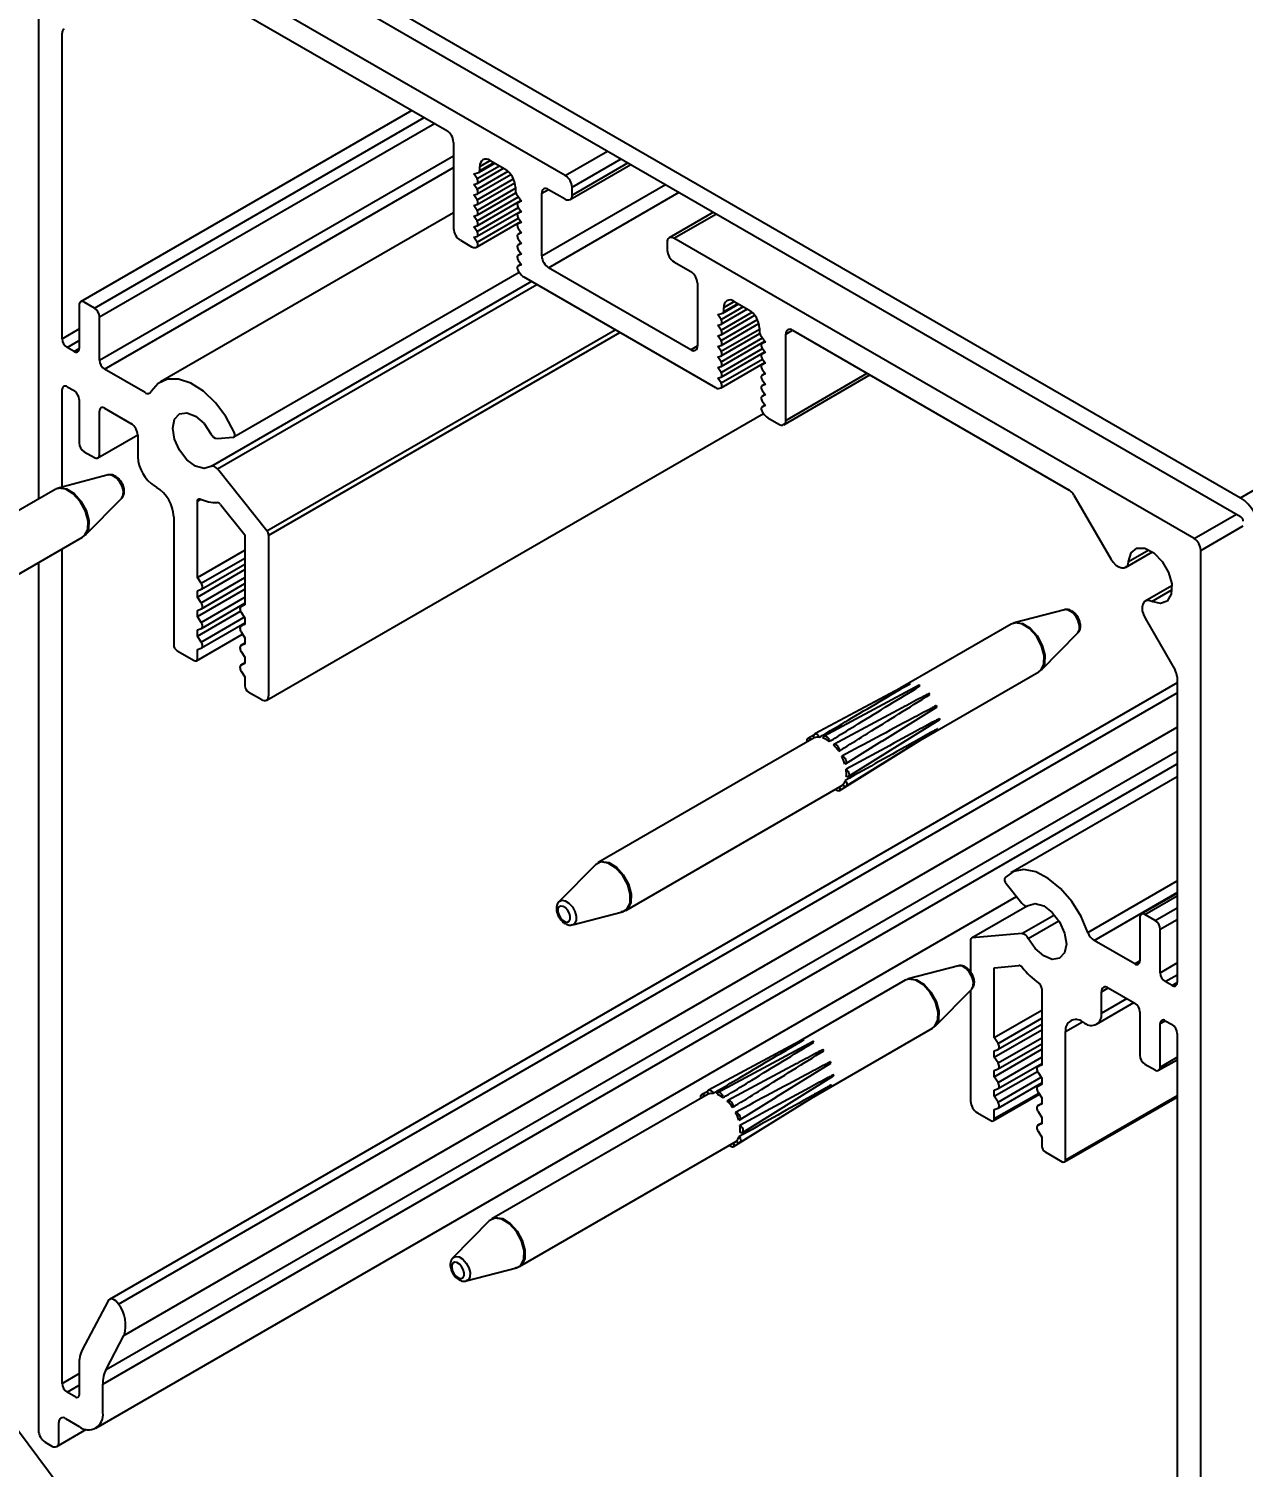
# Model space of a CAD drawing. Extents: x -4 to 14.5, y -14.9 to 0.3.
# Drawn here: x 6.115 to 8.647, y -10.222 to -7.224 of the extents above; entities that cross this region are included whole.
import ezdxf
from ezdxf import colors
from ezdxf.entities.mleader import LeaderData, LeaderLine
from ezdxf.math import Vec2, Vec3

# ---------------------------------------------------------------- set-up
doc = ezdxf.new("R2010")
doc.units = 0
doc.header["$LTSCALE"] = 0.5
doc.header["$MEASUREMENT"] = 0
for name, color, linetype in [('FAB DWG', 221, 'CONTINUOUS'), ('Hardware', 242, 'CONTINUOUS'), ('Housing', 150, 'CONTINUOUS'), ('Mounting', 4, 'CONTINUOUS')]:
    doc.layers.add(name, color=color, linetype=linetype)
doc.styles.add('LSAD_Standard', font='arial.ttf')

msp = doc.modelspace()

# ---------------------------------------------------------------- linework, layer by layer
at = {"layer": 'Hardware', "transparency": 16777216}
for p, q in [((6.2812, -8.1539), (6.1766, -8.1812)), ((6.1701, -8.1839), (5.9384, -8.3176)), ((6.1776, -8.1818), (6.1721, -8.1831)), ((6.2331, -8.2792), (6.3091, -8.2022)), ((5.9747, -8.4295), (6.2276, -8.2835)), ((8.2749, -8.4347), (8.1702, -8.462)), ((8.1637, -8.4647), (7.9321, -8.5984)), ((8.1713, -8.4626), (8.1658, -8.4639)), ((8.2268, -8.56), (8.3027, -8.483)), ((7.9684, -8.7103), (8.2212, -8.5643)), ((7.9521, -8.5877), (7.7541, -8.6937)), ((7.9719, -8.5923), (7.7739, -8.6983)), ((7.9366, -8.6391), (7.794, -8.7154)), ((7.824, -8.7824), (8.0148, -8.6639)), ((7.8944, -8.7086), (8.0091, -8.6374)), ((7.8192, -8.8029), (8.01, -8.6844)), ((7.7529, -8.7019), (7.3024, -8.962)), ((7.7523, -8.6962), (7.7399, -8.7029)), ((7.805, -8.812), (7.9765, -8.7056)), ((7.8181, -8.7561), (7.8948, -8.7084)), ((7.3599, -9.0615), (7.8121, -8.8005)), ((7.2968, -8.9662), (7.2209, -9.0432)), ((7.2487, -9.0915), (7.3534, -9.0642)), ((7.3508, -9.0641), (7.3579, -9.0623)), ((7.3599, -9.0615), (7.3585, -9.0623)), ((7.95, -9.205), (7.9445, -9.2064)), ((8.0536, -9.1772), (7.9489, -9.2045)), ((7.9424, -9.2072), (7.7108, -9.3409)), ((8.0055, -9.3025), (8.0814, -9.2255)), ((7.7471, -9.4527), (7.9999, -9.3068)), ((7.7308, -9.3302), (7.5328, -9.4362)), ((7.7506, -9.3348), (7.5526, -9.4408)), ((7.7153, -9.3816), (7.5727, -9.4579)), ((7.6731, -9.4511), (7.7878, -9.3799)), ((7.6027, -9.5249), (7.7935, -9.4064)), ((7.5316, -9.4443), (7.0811, -9.7044)), ((7.531, -9.4387), (7.5186, -9.4453)), ((7.5979, -9.5453), (7.7887, -9.4269)), ((7.5837, -9.5545), (7.7552, -9.448)), ((7.5968, -9.4986), (7.6735, -9.4509)), ((7.1386, -9.804), (7.5908, -9.5429)), ((7.0755, -9.7087), (6.9995, -9.7857)), ((7.1295, -9.8065), (7.1366, -9.8048)), ((7.1386, -9.804), (7.1372, -9.8047)), ((7.0274, -9.834), (7.1321, -9.8067))]:
    msp.add_line(p, q, dxfattribs=at)
at = {"layer": 'Hardware', "transparency": 16777216, "flags": 128}
for points in [[(6.3091, -8.2022), (6.3091, -8.2022), (6.3124, -8.1959), (6.3127, -8.1871), (6.3099, -8.1771), (6.3046, -8.1674), (6.2976, -8.1596), (6.2898, -8.1548), (6.2825, -8.1537), (6.2812, -8.1539)], [(6.2276, -8.2835), (6.2318, -8.2802), (6.2384, -8.2674), (6.239, -8.2494), (6.2334, -8.2291), (6.2226, -8.2094), (6.2082, -8.1934), (6.1924, -8.1836), (6.1775, -8.1814), (6.1701, -8.1839)], [(6.1772, -8.1811), (6.1791, -8.1808), (6.1939, -8.1829), (6.2097, -8.1927), (6.2241, -8.2086), (6.2348, -8.2282)], [(6.2348, -8.2282), (6.2403, -8.2485), (6.2398, -8.2664), (6.2332, -8.2792), (6.2331, -8.2792)], [(8.3027, -8.483), (8.3028, -8.483), (8.306, -8.4767), (8.3063, -8.4679), (8.3036, -8.4579), (8.2983, -8.4482), (8.2912, -8.4404), (8.2834, -8.4356), (8.2761, -8.4345), (8.2749, -8.4347)], [(8.2212, -8.5643), (8.2254, -8.561), (8.232, -8.5482), (8.2326, -8.5302), (8.2271, -8.5098), (8.2163, -8.4902), (8.2019, -8.4742), (8.186, -8.4644), (8.1711, -8.4622), (8.1637, -8.4647)], [(8.1708, -8.4619), (8.1728, -8.4615), (8.1876, -8.4637), (8.2034, -8.4735), (8.2177, -8.4894), (8.2285, -8.509)], [(8.2285, -8.509), (8.234, -8.5293), (8.2334, -8.5472), (8.2268, -8.5599), (8.2268, -8.56)], [(7.753, -8.702), (7.7522, -8.6989), (7.7523, -8.6962), (7.7534, -8.6942), (7.7552, -8.6934), (7.7575, -8.6937), (7.7599, -8.6952), (7.7621, -8.6976), (7.7638, -8.7006)], [(7.7385, -8.7102), (7.7382, -8.7092), (7.738, -8.7063), (7.7387, -8.704), (7.7403, -8.7027), (7.7424, -8.7026), (7.7448, -8.7037), (7.7468, -8.7054)], [(7.772, -8.7024), (7.7724, -8.7), (7.7738, -8.6984), (7.7758, -8.6979), (7.7781, -8.6987), (7.7805, -8.7005), (7.7826, -8.7032), (7.7841, -8.7063), (7.7847, -8.7094)], [(7.7929, -8.7164), (7.7946, -8.7152), (7.7967, -8.7152), (7.7991, -8.7164), (7.8015, -8.7186), (7.8034, -8.7214), (7.8045, -8.7246), (7.8048, -8.7275), (7.8041, -8.7298)], [(7.8103, -8.7401), (7.8126, -8.7406), (7.8151, -8.7421), (7.8173, -8.7446), (7.8189, -8.7476), (7.8198, -8.7507), (7.8197, -8.7535), (7.8187, -8.7555), (7.817, -8.7565)], [(7.8194, -8.7673), (7.8218, -8.7692), (7.8239, -8.772), (7.8252, -8.7751), (7.8258, -8.7781), (7.8254, -8.7807), (7.8241, -8.7823), (7.8222, -8.7829), (7.8198, -8.7822)], [(7.806, -8.8038), (7.8067, -8.8069), (7.8066, -8.8097), (7.8056, -8.8116), (7.8038, -8.8125), (7.8015, -8.8122), (7.7991, -8.8107), (7.7974, -8.809)], [(7.8178, -8.7906), (7.8197, -8.7935), (7.8208, -8.7967), (7.821, -8.7996), (7.8202, -8.8019), (7.8187, -8.8031), (7.8166, -8.8032), (7.8141, -8.8022), (7.8118, -8.8001)], [(7.3534, -9.0642), (7.3624, -9.059), (7.369, -9.0462), (7.3696, -9.0283), (7.3641, -9.008), (7.3533, -8.9884), (7.3389, -8.9725), (7.3232, -8.9628), (7.3083, -8.9606), (7.2968, -8.9662)], [(7.3024, -8.962), (7.3098, -8.9595), (7.3247, -8.9617), (7.3405, -8.9715), (7.3549, -8.9874), (7.3657, -9.0071)], [(7.3657, -9.0071), (7.3713, -9.0275), (7.3707, -9.0454), (7.3641, -9.0583), (7.3599, -9.0615)], [(7.2203, -9.0708), (7.2238, -9.0771), (7.2284, -9.0822), (7.2335, -9.0854), (7.2383, -9.0861), (7.2421, -9.0842), (7.2442, -9.0801), (7.2444, -9.0743), (7.2426, -9.0678), (7.2391, -9.0615), (7.2345, -9.0563), (7.2294, -9.0532), (7.2246, -9.0525), (7.2209, -9.0543), (7.2188, -9.0585), (7.2186, -9.0642), (7.2203, -9.0708)], [(7.2209, -9.0432), (7.2265, -9.0404), (7.2338, -9.0415), (7.2416, -9.0463), (7.2487, -9.0541), (7.254, -9.0638), (7.2567, -9.0738), (7.2564, -9.0826), (7.2532, -9.0889), (7.2487, -9.0915)], [(7.9999, -9.3068), (8.0041, -9.3035), (8.0107, -9.2906), (8.0113, -9.2727), (8.0058, -9.2523), (7.995, -9.2327), (7.9806, -9.2167), (7.9647, -9.2069), (7.9498, -9.2047), (7.9424, -9.2072)], [(7.9495, -9.2044), (7.9515, -9.204), (7.9663, -9.2062), (7.9821, -9.216), (7.9964, -9.2319), (8.0072, -9.2515)], [(8.0814, -9.2255), (8.0815, -9.2255), (8.0847, -9.2192), (8.085, -9.2104), (8.0823, -9.2004), (8.077, -9.1907), (8.0699, -9.1829), (8.0621, -9.178), (8.0548, -9.177), (8.0536, -9.1772)], [(8.0072, -9.2515), (8.0127, -9.2717), (8.0121, -9.2896), (8.0055, -9.3024), (8.0055, -9.3025)], [(7.5172, -9.4527), (7.5169, -9.4516), (7.5167, -9.4487), (7.5174, -9.4465), (7.519, -9.4452), (7.5211, -9.4451), (7.5235, -9.4461), (7.5255, -9.4479)], [(7.5317, -9.4445), (7.5309, -9.4414), (7.531, -9.4386), (7.5321, -9.4367), (7.5339, -9.4358), (7.5361, -9.4362), (7.5386, -9.4376), (7.5408, -9.44), (7.5425, -9.443)], [(7.5507, -9.4449), (7.5511, -9.4424), (7.5525, -9.4408), (7.5545, -9.4404), (7.5568, -9.4412), (7.5592, -9.443), (7.5613, -9.4457), (7.5628, -9.4488), (7.5634, -9.4518)], [(7.5716, -9.4589), (7.5732, -9.4577), (7.5754, -9.4577), (7.5778, -9.4588), (7.5802, -9.461), (7.582, -9.4639), (7.5832, -9.467), (7.5835, -9.47), (7.5828, -9.4723)], [(7.589, -9.4826), (7.5913, -9.483), (7.5938, -9.4846), (7.596, -9.4871), (7.5976, -9.4901), (7.5985, -9.4932), (7.5984, -9.496), (7.5974, -9.498), (7.5957, -9.499)], [(7.5965, -9.5331), (7.5984, -9.536), (7.5995, -9.5391), (7.5997, -9.5421), (7.5989, -9.5443), (7.5974, -9.5456), (7.5953, -9.5457), (7.5928, -9.5446), (7.5905, -9.5425)], [(7.5981, -9.5098), (7.6005, -9.5117), (7.6026, -9.5144), (7.6039, -9.5175), (7.6045, -9.5206), (7.6041, -9.5231), (7.6028, -9.5248), (7.6009, -9.5253), (7.5985, -9.5247)], [(7.5847, -9.5463), (7.5854, -9.5494), (7.5853, -9.5521), (7.5843, -9.5541), (7.5825, -9.5549), (7.5802, -9.5546), (7.5778, -9.5532), (7.5761, -9.5514)], [(7.1321, -9.8067), (7.1411, -9.8014), (7.1477, -9.7886), (7.1483, -9.7707), (7.1428, -9.7505), (7.132, -9.7309), (7.1176, -9.715), (7.1018, -9.7052), (7.087, -9.703), (7.0755, -9.7087)], [(7.0811, -9.7044), (7.0885, -9.7019), (7.1034, -9.7041), (7.1192, -9.714), (7.1336, -9.7299), (7.1444, -9.7496)], [(7.1444, -9.7496), (7.15, -9.7699), (7.1494, -9.7879), (7.1428, -9.8007), (7.1386, -9.804)], [(6.999, -9.8132), (7.0025, -9.8196), (7.0071, -9.8247), (7.0122, -9.8278), (7.017, -9.8285), (7.0208, -9.8267), (7.0229, -9.8226), (7.0231, -9.8168), (7.0213, -9.8103), (7.0178, -9.8039), (7.0132, -9.7988), (7.0081, -9.7957), (7.0033, -9.7949), (6.9996, -9.7968), (6.9975, -9.8009), (6.9973, -9.8067), (6.999, -9.8132)], [(6.9995, -9.7857), (7.0052, -9.7829), (7.0125, -9.784), (7.0203, -9.7888), (7.0274, -9.7966), (7.0327, -9.8063), (7.0354, -9.8163), (7.0351, -9.8251), (7.0319, -9.8314), (7.0274, -9.834)]]:
    msp.add_lwpolyline(points, dxfattribs=at)
at = {"layer": 'Hardware', "transparency": 16777216}
for centre, radius, start, end in [((7.9524, -8.589), 0.00131, 32.995, 104.5717), ((7.9721, -8.5941), 0.00183, 15.4908, 95.0987), ((7.9918, -8.6117), 0.00238, 1.7813, 77.8073), ((8.0067, -8.6368), 0.00245, 344.9604, 59.4304), ((8.0134, -8.6629), 0.00175, 321.8837, 50.0848), ((8.0091, -8.6835), 0.00129, 314.0075, 31.7615), ((7.7613, -8.7229), 0.0225, 83.6186, 111.6901), ((7.7538, -8.7509), 0.0517, 53.4072, 69.4904), ((7.7289, -8.7812), 0.0911, 34.2851, 45.3035), ((7.7271, -8.7836), 0.0939, 16.796, 27.5948), ((7.7637, -8.7761), 0.0564, 353.8124, 8.9975), ((7.7949, -8.7826), 0.0243, 314.025, 340.7355), ((7.7311, -9.3315), 0.00131, 32.995, 104.5717), ((7.7508, -9.3366), 0.00183, 15.4908, 95.0987), ((7.7705, -9.3542), 0.00238, 1.7813, 77.8073), ((7.7854, -9.3792), 0.00245, 344.9604, 59.4304), ((7.7921, -9.4053), 0.00175, 321.8837, 50.0848), ((7.54, -9.4654), 0.0225, 83.6186, 111.6901), ((7.5325, -9.4934), 0.0517, 53.4072, 69.4904), ((7.7878, -9.426), 0.00129, 314.0075, 31.7615), ((7.5076, -9.5236), 0.0911, 34.2851, 45.3035), ((7.5058, -9.5261), 0.0939, 16.796, 27.5948), ((7.5736, -9.5251), 0.0243, 314.025, 340.7355), ((7.5424, -9.5186), 0.0564, 353.8124, 8.9975)]:
    msp.add_arc(centre, radius, start, end, dxfattribs=at)
for points, knots in [([(6.3089, -8.202), (6.3095, -8.2015), (6.3118, -8.1997), (6.3139, -8.1944), (6.3149, -8.1868), (6.3132, -8.1775), (6.3085, -8.1678), (6.3012, -8.1592), (6.293, -8.1544), (6.2859, -8.1528), (6.2825, -8.1539), (6.2815, -8.1542)], [0, 0, 0, 0, 0.0341972, 0.1359613, 0.2488412, 0.3845063, 0.5314127, 0.6791678, 0.836556, 0.9534937, 1, 1, 1, 1]), ([(8.3025, -8.4828), (8.3031, -8.4823), (8.3055, -8.4805), (8.3075, -8.4752), (8.3086, -8.4676), (8.3068, -8.4583), (8.3022, -8.4486), (8.2949, -8.44), (8.2867, -8.4352), (8.2795, -8.4336), (8.2762, -8.4347), (8.2752, -8.435)], [0, 0, 0, 0, 0.0341972, 0.1359613, 0.2488412, 0.3845063, 0.5314127, 0.6791678, 0.836556, 0.9534937, 1, 1, 1, 1]), ([(7.7638, -8.7006), (7.7675, -8.6983), (7.7875, -8.6865), (7.8507, -8.649), (7.9102, -8.6138), (7.9535, -8.5883)], [0, 0, 0, 0, 0.058989, 0.315059, 1, 1, 1, 1]), ([(7.7847, -8.7094), (7.7884, -8.7071), (7.8083, -8.6949), (7.8714, -8.6563), (7.9307, -8.62), (7.9738, -8.5937)], [0, 0, 0, 0, 0.058989, 0.315059, 1, 1, 1, 1]), ([(7.8041, -8.7298), (7.8079, -8.7275), (7.8279, -8.7151), (7.8913, -8.6757), (7.9508, -8.6386), (7.9942, -8.6116)], [0, 0, 0, 0, 0.058989, 0.315059, 1, 1, 1, 1]), ([(8.008, -8.6346), (8.0075, -8.6349), (8.0037, -8.6369), (7.9867, -8.6459), (7.9214, -8.6807), (7.8593, -8.714), (7.8103, -8.7401)], [0, 0, 0, 0, 0.007458, 0.057409, 0.257212, 1, 1, 1, 1]), ([(7.9923, -8.6094), (7.9918, -8.6096), (7.988, -8.6117), (7.9709, -8.6208), (7.9527, -8.6305), (7.938, -8.6384), (7.9364, -8.6392)], [0, 0, 0, 0, 0.026637, 0.205031, 0.918608, 1, 1, 1, 1]), ([(8.0145, -8.6615), (8.014, -8.6618), (8.0103, -8.6638), (7.9936, -8.6728), (7.9291, -8.7078), (7.8678, -8.7411), (7.8194, -8.7673)], [0, 0, 0, 0, 0.007458, 0.057409, 0.257212, 1, 1, 1, 1]), ([(8.0102, -8.6828), (8.0097, -8.6831), (8.0061, -8.6851), (7.9896, -8.6944), (7.9261, -8.7301), (7.8655, -8.764), (7.8178, -8.7906)], [0, 0, 0, 0, 0.007458, 0.057409, 0.257212, 1, 1, 1, 1]), ([(7.2209, -9.0436), (7.2204, -9.044), (7.2182, -9.0457), (7.2162, -9.0508), (7.215, -9.0584), (7.2162, -9.0653), (7.2178, -9.0694), (7.2182, -9.0705)], [0, 0, 0, 0, 0.065785, 0.306251, 0.571545, 0.890556, 1, 1, 1, 1]), ([(7.2182, -9.0705), (7.2195, -9.0733), (7.2225, -9.0794), (7.2296, -9.0869), (7.2376, -9.0913), (7.2443, -9.0927), (7.2475, -9.0915), (7.2484, -9.0912)], [0, 0, 0, 0, 0.221492, 0.477911, 0.724167, 0.926519, 1, 1, 1, 1]), ([(8.0812, -9.2252), (8.0818, -9.2248), (8.0842, -9.223), (8.0862, -9.2177), (8.0873, -9.2101), (8.0855, -9.2008), (8.0809, -9.191), (8.0736, -9.1825), (8.0654, -9.1776), (8.0582, -9.1761), (8.0548, -9.1772), (8.0539, -9.1775)], [0, 0, 0, 0, 0.0341972, 0.1359613, 0.2488412, 0.3845063, 0.5314127, 0.6791678, 0.836556, 0.9534937, 1, 1, 1, 1]), ([(7.5425, -9.443), (7.5462, -9.4408), (7.5662, -9.429), (7.6294, -9.3914), (7.6889, -9.3563), (7.7322, -9.3307)], [0, 0, 0, 0, 0.058989, 0.315059, 1, 1, 1, 1]), ([(7.5634, -9.4518), (7.5671, -9.4495), (7.587, -9.4374), (7.6501, -9.3987), (7.7094, -9.3625), (7.7525, -9.3361)], [0, 0, 0, 0, 0.058989, 0.315059, 1, 1, 1, 1]), ([(7.5828, -9.4723), (7.5866, -9.47), (7.6066, -9.4576), (7.67, -9.4182), (7.7295, -9.3811), (7.7729, -9.3541)], [0, 0, 0, 0, 0.058989, 0.315059, 1, 1, 1, 1]), ([(7.771, -9.3518), (7.7705, -9.3521), (7.7667, -9.3541), (7.7495, -9.3632), (7.7314, -9.3729), (7.7167, -9.3809), (7.7151, -9.3817)], [0, 0, 0, 0, 0.026637, 0.205031, 0.918608, 1, 1, 1, 1]), ([(7.7867, -9.3771), (7.7862, -9.3774), (7.7824, -9.3794), (7.7654, -9.3883), (7.7001, -9.4232), (7.638, -9.4564), (7.589, -9.4826)], [0, 0, 0, 0, 0.007458, 0.057409, 0.257212, 1, 1, 1, 1]), ([(7.7932, -9.404), (7.7927, -9.4043), (7.789, -9.4063), (7.7723, -9.4153), (7.7078, -9.4503), (7.6465, -9.4836), (7.5981, -9.5098)], [0, 0, 0, 0, 0.007458, 0.057409, 0.257212, 1, 1, 1, 1]), ([(7.7889, -9.4253), (7.7884, -9.4255), (7.7848, -9.4276), (7.7683, -9.4368), (7.7047, -9.4726), (7.6442, -9.5064), (7.5965, -9.5331)], [0, 0, 0, 0, 0.007458, 0.057409, 0.257212, 1, 1, 1, 1]), ([(6.9996, -9.7861), (6.9991, -9.7864), (6.9969, -9.7882), (6.9949, -9.7933), (6.9937, -9.8008), (6.9949, -9.8078), (6.9965, -9.8119), (6.9969, -9.8129)], [0, 0, 0, 0, 0.065785, 0.306251, 0.571545, 0.890556, 1, 1, 1, 1]), ([(6.9969, -9.8129), (6.9982, -9.8158), (7.0012, -9.8219), (7.0083, -9.8294), (7.0163, -9.8337), (7.023, -9.8351), (7.0262, -9.834), (7.0271, -9.8337)], [0, 0, 0, 0, 0.221492, 0.477911, 0.724167, 0.926519, 1, 1, 1, 1])]:
    msp.add_open_spline(points, degree=3, knots=knots, dxfattribs=at)
at = {"layer": 'Housing', "linetype": 'Continuous', "lineweight": 25, "transparency": 16777216}
for p, q in [((6.1355, -6.9119), (6.1355, -8.2039)), ((7.2339, -7.5297), (6.1496, -6.9037)), ((6.41, -7.103), (6.9869, -7.436)), ((6.185, -7.8699), (6.185, -7.2329)), ((6.9143, -7.3941), (6.2234, -7.7929)), ((6.2522, -7.8059), (6.9399, -7.4089)), ((6.2628, -7.8243), (6.9611, -7.4211)), ((7.001, -7.4605), (7.001, -7.6402)), ((6.2628, -7.9148), (7.001, -7.4886)), ((7.2339, -7.5297), (7.3223, -7.4786)), ((7.2481, -7.5542), (7.3506, -7.495)), ((6.2734, -7.9331), (7.001, -7.5131)), ((7.0435, -7.526), (7.0535, -7.5231)), ((7.05, -7.5361), (7.0435, -7.526)), ((7.05, -7.5361), (7.0966, -7.5092)), ((7.05, -7.5582), (7.1147, -7.5208)), ((7.0504, -7.546), (7.1053, -7.5143)), ((7.0541, -7.5228), (7.0871, -7.5038)), ((7.0558, -7.511), (7.0777, -7.4983)), ((7.0558, -7.5192), (7.0848, -7.5024)), ((7.0558, -7.5192), (7.0558, -7.511)), ((7.0777, -7.4983), (7.1082, -7.516)), ((7.2439, -7.5796), (7.3706, -7.5065)), ((7.2481, -7.5705), (7.3647, -7.5031)), ((7.0435, -7.5481), (7.0498, -7.5462)), ((7.05, -7.5582), (7.0435, -7.5481)), ((7.05, -7.5802), (7.1259, -7.5364)), ((7.05, -7.6023), (7.1301, -7.556)), ((7.0504, -7.568), (7.1206, -7.5275)), ((7.0504, -7.5901), (7.1289, -7.5447)), ((7.1301, -7.5539), (7.1301, -7.5621)), ((7.1849, -7.6973), (7.443, -7.5483)), ((7.2481, -7.5705), (7.2481, -7.5542)), ((7.0435, -7.5701), (7.0498, -7.5683)), ((7.05, -7.5802), (7.0435, -7.5701)), ((7.05, -7.6243), (7.1364, -7.5744)), ((7.0504, -7.6121), (7.1308, -7.5657)), ((7.0504, -7.6342), (7.1414, -7.5816)), ((7.1324, -7.5686), (7.1424, -7.5832)), ((7.1418, -7.5823), (7.1355, -7.5859)), ((7.1359, -7.5857), (7.1418, -7.5823)), ((7.1424, -7.5832), (7.1359, -7.5857)), ((7.1849, -7.5667), (7.199, -7.5585)), ((7.1849, -7.6973), (7.1849, -7.5667)), ((7.199, -7.5585), (7.2339, -7.5786)), ((7.199, -7.7218), (7.4713, -7.5646)), ((7.001, -7.6072), (6.3903, -7.9598)), ((7.0435, -7.5922), (7.0498, -7.5903)), ((7.05, -7.6023), (7.0435, -7.5922)), ((7.0435, -7.6142), (7.0498, -7.6124)), ((7.05, -7.6243), (7.0435, -7.6142)), ((7.05, -7.6464), (7.1364, -7.5965)), ((7.0504, -7.6562), (7.1414, -7.6037)), ((7.1418, -7.6043), (7.1355, -7.608)), ((7.1359, -7.6078), (7.1418, -7.6044)), ((7.1424, -7.6052), (7.1359, -7.6078)), ((7.1361, -7.5961), (7.1424, -7.6052)), ((7.5432, -7.6061), (7.4506, -7.6595)), ((7.4606, -7.6605), (7.549, -7.6095)), ((7.0435, -7.6363), (7.0498, -7.6344)), ((7.05, -7.6464), (7.0435, -7.6363)), ((7.05, -7.6684), (7.1364, -7.6185)), ((7.0504, -7.6783), (7.1414, -7.6257)), ((7.1418, -7.6264), (7.1355, -7.63)), ((7.1359, -7.6298), (7.1418, -7.6264)), ((7.1424, -7.6273), (7.1359, -7.6298)), ((7.1361, -7.6181), (7.1424, -7.6273)), ((7.1361, -7.6402), (7.1424, -7.6493)), ((7.0152, -7.6647), (7.0383, -7.678)), ((7.0435, -7.6583), (7.0498, -7.6565)), ((7.05, -7.6684), (7.0435, -7.6583)), ((7.1418, -7.6484), (7.1355, -7.6521)), ((7.1418, -7.6705), (7.1355, -7.6741)), ((7.1359, -7.6519), (7.1418, -7.6484)), ((7.1424, -7.6493), (7.1359, -7.6519)), ((7.1359, -7.6739), (7.1418, -7.6705)), ((7.1424, -7.6714), (7.1359, -7.6739)), ((7.1361, -7.6622), (7.1424, -7.6714)), ((7.4465, -7.6687), (7.4465, -7.685)), ((8.545, -8.2865), (7.4606, -7.6605)), ((7.0474, -7.6794), (7.05, -7.6784)), ((7.1418, -7.6925), (7.1355, -7.6961)), ((7.1359, -7.696), (7.1418, -7.6925)), ((7.1424, -7.6934), (7.1359, -7.696)), ((7.1361, -7.6843), (7.1424, -7.6934)), ((6.5428, -8.0747), (7.1379, -7.7311)), ((7.1418, -7.7146), (7.1355, -7.7182)), ((7.1359, -7.718), (7.1418, -7.7146)), ((7.1424, -7.7155), (7.1359, -7.718)), ((7.1359, -7.728), (7.1385, -7.732)), ((7.1361, -7.7063), (7.1424, -7.7155)), ((7.4956, -7.893), (7.199, -7.7218)), ((7.4606, -7.7095), (7.4956, -7.7297)), ((7.1637, -7.7504), (6.4958, -8.1359)), ((6.5086, -8.1414), (7.1748, -7.7568)), ((7.1476, -7.7411), (7.547, -7.9717)), ((7.5097, -7.7542), (7.5097, -7.8848)), ((6.2522, -7.8059), (6.2309, -7.7936)), ((7.5644, -7.8046), (7.5864, -7.792)), ((7.5864, -7.792), (7.6169, -7.8096)), ((6.2203, -7.7998), (6.2203, -7.8903)), ((6.2628, -7.9148), (6.2628, -7.8243)), ((7.5521, -7.8197), (7.5622, -7.8167)), ((7.5587, -7.8298), (7.5521, -7.8197)), ((7.5587, -7.8298), (7.6053, -7.8029)), ((7.5587, -7.8518), (7.6234, -7.8145)), ((7.559, -7.8396), (7.614, -7.8079)), ((7.559, -7.8617), (7.6292, -7.8211)), ((7.5628, -7.8165), (7.5958, -7.7974)), ((7.5644, -7.8128), (7.5934, -7.7961)), ((7.5644, -7.8128), (7.5644, -7.8046)), ((6.185, -7.8699), (6.2203, -7.8494)), ((6.612, -8.2701), (7.338, -7.851)), ((7.5521, -7.8417), (7.5584, -7.8399)), ((7.5587, -7.8518), (7.5521, -7.8417)), ((7.5587, -7.8739), (7.6345, -7.8301)), ((7.5587, -7.8959), (7.6388, -7.8497)), ((7.559, -7.8837), (7.6375, -7.8384)), ((7.6388, -7.8476), (7.6388, -7.8557)), ((7.6936, -7.8603), (7.7077, -7.8521)), ((7.7077, -7.8521), (8.2846, -8.1852)), ((6.1956, -7.8882), (6.2203, -7.8739)), ((6.6156, -8.2792), (7.3477, -7.8566)), ((7.4956, -7.893), (7.5097, -7.8848)), ((7.5521, -7.8638), (7.5584, -7.8619)), ((7.5587, -7.8739), (7.5521, -7.8638)), ((7.5521, -7.8858), (7.5584, -7.884)), ((7.5587, -7.8959), (7.5521, -7.8858)), ((7.5587, -7.918), (7.6451, -7.8681)), ((7.559, -7.9058), (7.6395, -7.8593)), ((7.559, -7.9278), (7.65, -7.8753)), ((7.6411, -7.8623), (7.6511, -7.8768)), ((7.6505, -7.8759), (7.6442, -7.8796)), ((7.6446, -7.8794), (7.6505, -7.876)), ((7.6511, -7.8768), (7.6446, -7.8794)), ((7.6936, -8.04), (7.6936, -7.8603)), ((6.2097, -7.8964), (6.1956, -7.8882)), ((6.2097, -7.8964), (6.2203, -7.8903)), ((7.5521, -7.9079), (7.5584, -7.906)), ((7.5587, -7.918), (7.5521, -7.9079)), ((7.5587, -7.94), (7.6451, -7.8901)), ((7.5587, -7.9621), (7.6451, -7.9122)), ((7.559, -7.9499), (7.65, -7.8973)), ((7.6505, -7.898), (7.6442, -7.9016)), ((7.6446, -7.9014), (7.6505, -7.898)), ((7.6511, -7.8989), (7.6446, -7.9014)), ((7.6448, -7.8897), (7.6511, -7.8989)), ((7.6448, -7.9118), (7.6511, -7.9209)), ((6.3582, -7.9821), (6.2734, -7.9331)), ((7.5521, -7.9299), (7.5584, -7.9281)), ((7.5587, -7.94), (7.5521, -7.9299)), ((7.559, -7.9719), (7.65, -7.9194)), ((7.6505, -7.92), (7.6442, -7.9237)), ((7.6505, -7.9421), (7.6442, -7.9457)), ((7.6446, -7.9235), (7.6505, -7.9201)), ((7.6511, -7.9209), (7.6446, -7.9235)), ((7.6446, -7.9455), (7.6505, -7.9421)), ((7.6511, -7.943), (7.6446, -7.9455)), ((7.6448, -7.9338), (7.6511, -7.943)), ((7.6894, -8.0491), (7.8691, -7.9453)), ((7.6936, -8.04), (7.8633, -7.942)), ((6.1956, -7.9699), (6.2097, -7.978)), ((7.5521, -7.952), (7.5584, -7.9501)), ((7.5587, -7.9621), (7.5521, -7.952)), ((7.5561, -7.9731), (7.5587, -7.9721)), ((7.6505, -7.9641), (7.6442, -7.9678)), ((7.6446, -7.9676), (7.6505, -7.9641)), ((7.6511, -7.965), (7.6446, -7.9676)), ((7.6448, -7.9559), (7.6511, -7.965)), ((6.185, -8.1791), (6.185, -7.976)), ((6.2203, -7.9964), (6.2203, -8.0869)), ((7.6505, -7.9862), (7.6442, -7.9898)), ((7.6446, -7.9896), (7.6505, -7.9862)), ((7.6511, -7.9871), (7.6446, -7.9896)), ((7.6448, -7.9779), (7.6511, -7.9871)), ((7.6448, -8), (7.6511, -8.0091)), ((6.2628, -8.1114), (6.2628, -8.0209)), ((6.2734, -8.0148), (6.3285, -8.0466)), ((6.6114, -8.6232), (7.647, -8.0254)), ((7.6505, -8.0082), (7.6442, -8.0118)), ((7.6446, -8.0117), (7.6505, -8.0082)), ((7.6511, -8.0091), (7.6446, -8.0117)), ((7.6446, -8.0217), (7.6472, -8.0257)), ((7.6563, -8.0348), (7.6794, -8.0481)), ((6.2597, -8.1183), (6.3426, -8.0704)), ((6.3426, -8.0711), (6.3426, -8.116)), ((6.5086, -8.0781), (6.5414, -8.0751)), ((6.2309, -8.1053), (6.2522, -8.1175)), ((6.612, -8.2701), (6.5086, -8.1414)), ((6.378, -8.1772), (6.3822, -8.1797)), ((6.4671, -8.2086), (6.4742, -8.2044)), ((6.4671, -8.3675), (6.4671, -8.2086)), ((6.5151, -8.2155), (6.5661, -8.2789)), ((8.2946, -8.1957), (8.3712, -8.3285)), ((6.4176, -8.2409), (6.4176, -8.5079)), ((8.545, -8.2865), (8.6333, -8.2355)), ((8.5591, -8.311), (8.6475, -8.26)), ((6.5661, -8.2789), (6.5661, -8.4246)), ((6.6156, -8.6141), (6.6156, -8.2792)), ((6.185, -10.0474), (6.185, -8.3081)), ((6.4671, -8.3675), (6.5661, -8.3103)), ((6.4749, -8.3797), (6.5661, -8.327)), ((8.4022, -8.3464), (8.458, -8.3141)), ((8.4086, -8.3339), (8.4505, -8.3097)), ((8.5591, -11.5445), (8.5591, -8.311)), ((6.1355, -8.3367), (6.1355, -10.1454)), ((6.4671, -8.4083), (6.5661, -8.3512)), ((6.4754, -8.3919), (6.5661, -8.3396)), ((6.4749, -8.3797), (6.4671, -8.3675)), ((6.4671, -8.4491), (6.5661, -8.392)), ((6.4671, -8.3952), (6.4749, -8.3922)), ((6.4671, -8.4083), (6.4671, -8.3952)), ((6.4749, -8.4205), (6.5661, -8.3679)), ((6.4754, -8.4328), (6.5661, -8.3804)), ((8.4988, -8.3847), (8.443, -8.4169)), ((8.4569, -8.4176), (8.4989, -8.3934)), ((6.4749, -8.4205), (6.4671, -8.4083)), ((6.4749, -8.4613), (6.5661, -8.4087)), ((6.4754, -8.4736), (6.5661, -8.4213)), ((6.5661, -8.4231), (6.5577, -8.4279)), ((6.5582, -8.4277), (6.5661, -8.4232)), ((6.5661, -8.4246), (6.5582, -8.4277)), ((6.4671, -8.4361), (6.4749, -8.433)), ((6.4671, -8.4491), (6.4671, -8.4361)), ((6.4671, -8.49), (6.557, -8.4381)), ((6.4749, -8.4613), (6.4671, -8.4491)), ((6.4749, -8.5021), (6.5647, -8.4503)), ((6.5582, -8.4402), (6.5661, -8.4524)), ((6.5661, -8.4524), (6.5661, -8.4655)), ((8.443, -8.4527), (8.5055, -8.5609)), ((6.465, -8.5411), (6.5611, -8.4856)), ((6.4671, -8.4769), (6.4749, -8.4738)), ((6.4671, -8.49), (6.4671, -8.4769)), ((6.4754, -8.5144), (6.5661, -8.4621)), ((6.5661, -8.464), (6.5577, -8.4688)), ((6.5582, -8.4685), (6.5661, -8.464)), ((6.5661, -8.4655), (6.5582, -8.4685)), ((6.5582, -8.4811), (6.5661, -8.4932)), ((6.4749, -8.5021), (6.4671, -8.49)), ((6.4671, -8.5177), (6.4749, -8.5146)), ((6.5661, -8.5048), (6.5577, -8.5096)), ((6.5582, -8.5094), (6.5661, -8.5048)), ((6.5661, -8.5063), (6.5582, -8.5094)), ((6.5661, -8.4932), (6.5661, -8.5063)), ((6.4247, -8.5202), (6.46, -8.5406)), ((6.4671, -8.5365), (6.4671, -8.5177)), ((6.5661, -8.5456), (6.5577, -8.5504)), ((6.5582, -8.5219), (6.5661, -8.534)), ((6.5582, -8.5502), (6.5661, -8.5457)), ((6.5661, -8.534), (6.5661, -8.5471)), ((6.5661, -8.5471), (6.5582, -8.5502)), ((6.5582, -8.5627), (6.5661, -8.5749)), ((6.5661, -8.5749), (6.5661, -8.5937)), ((8.5096, -8.5749), (8.5096, -9.2118)), ((8.5096, -8.5872), (6.2834, -9.8723)), ((6.3024, -9.8822), (8.5096, -8.608)), ((6.5731, -8.6059), (6.6014, -8.6222)), ((6.3139, -9.9474), (8.5096, -8.6798)), ((6.2765, -10.0185), (8.5096, -8.7293)), ((6.2698, -10.0492), (8.5096, -8.7562)), ((8.5096, -8.7828), (8.1628, -8.983)), ((8.1532, -9.0056), (8.186, -9.0464)), ((8.3237, -9.1075), (8.5096, -9.0002)), ((8.3364, -9.1241), (8.5096, -9.0241)), ((6.2553, -10.1407), (8.1749, -9.0325)), ((8.1971, -9.0525), (8.0811, -9.1195)), ((8.5096, -9.0265), (8.4349, -9.0696)), ((8.4424, -9.0703), (8.5096, -9.0315)), ((8.186, -9.1098), (8.2539, -9.0706)), ((8.1993, -9.12), (8.2632, -9.0832)), ((8.4318, -9.0764), (8.4318, -9.1669)), ((8.4636, -9.0826), (8.4424, -9.0703)), ((8.4636, -9.0826), (8.5096, -9.056)), ((8.4742, -9.1009), (8.5096, -9.0805)), ((8.186, -9.1098), (8.0825, -9.119)), ((8.4742, -9.1914), (8.4742, -9.1009)), ((8.079, -9.124), (8.079, -9.1892)), ((8.4212, -9.173), (8.3364, -9.1241)), ((8.4212, -9.173), (8.4318, -9.1669)), ((8.4742, -9.1914), (8.5096, -9.171)), ((8.1285, -9.1809), (8.1795, -9.1763)), ((8.1285, -9.3266), (8.1285, -9.1809)), ((8.4848, -9.2098), (8.5096, -9.1955)), ((8.079, -9.228), (8.079, -9.4589)), ((8.2275, -9.2248), (8.2275, -9.3838)), ((8.3519, -9.231), (8.3661, -9.2229)), ((8.3519, -9.276), (8.3519, -9.231)), ((8.3661, -9.2229), (8.4212, -9.2547)), ((8.499, -9.2179), (8.4848, -9.2098)), ((8.499, -9.2179), (8.5096, -9.2118)), ((8.3416, -9.2989), (8.4196, -9.2538)), ((8.3519, -9.276), (8.405, -9.2453)), ((8.1285, -9.3266), (8.2275, -9.2695)), ((8.1364, -9.3388), (8.2275, -9.2862)), ((8.277, -9.3143), (8.3124, -9.2939)), ((8.3124, -9.2939), (8.3166, -9.2964)), ((8.4318, -9.2731), (8.4318, -9.3636)), ((8.4742, -9.2976), (8.4848, -9.2914)), ((8.4848, -9.2914), (8.499, -9.2996)), ((8.1285, -9.3674), (8.2275, -9.3103)), ((8.1368, -9.3511), (8.2275, -9.2987)), ((8.277, -9.5814), (8.277, -9.3143)), ((8.4742, -9.3881), (8.4742, -9.2976)), ((8.5096, -9.318), (8.5096, -11.3894)), ((8.1364, -9.3388), (8.1285, -9.3266)), ((8.1285, -9.4083), (8.2275, -9.3511)), ((8.1285, -9.3544), (8.1364, -9.3513)), ((8.1285, -9.3674), (8.1285, -9.3544)), ((8.1364, -9.3796), (8.2275, -9.327)), ((8.1368, -9.3919), (8.2275, -9.3396)), ((8.1364, -9.3796), (8.1285, -9.3674)), ((8.1364, -9.4204), (8.2275, -9.3678)), ((8.1368, -9.4327), (8.2275, -9.3804)), ((8.2275, -9.3822), (8.2192, -9.3871)), ((8.2196, -9.3868), (8.2275, -9.3823)), ((8.2275, -9.3838), (8.2196, -9.3868)), ((8.4424, -9.3819), (8.4636, -9.3942)), ((8.4711, -9.3949), (8.5096, -9.3727)), ((8.4742, -9.3881), (8.5096, -9.3676)), ((8.1285, -9.3952), (8.1364, -9.3921)), ((8.1285, -9.4083), (8.1285, -9.3952)), ((8.1285, -9.4491), (8.2184, -9.3972)), ((8.1364, -9.4204), (8.1285, -9.4083)), ((8.1364, -9.4613), (8.2261, -9.4094)), ((8.2196, -9.3993), (8.2275, -9.4115)), ((8.2275, -9.4115), (8.2275, -9.4246)), ((8.1264, -9.5002), (8.2226, -9.4447)), ((8.1285, -9.436), (8.1364, -9.4329)), ((8.1285, -9.4491), (8.1285, -9.436)), ((8.1285, -9.4956), (8.221, -9.4422)), ((8.1368, -9.4735), (8.2275, -9.4212)), ((8.2275, -9.4231), (8.2192, -9.4279)), ((8.2196, -9.4277), (8.2275, -9.4231)), ((8.2275, -9.4246), (8.2196, -9.4277)), ((8.2196, -9.4402), (8.2275, -9.4523)), ((8.1364, -9.4613), (8.1285, -9.4491)), ((8.1285, -9.4768), (8.1364, -9.4738)), ((8.2275, -9.4639), (8.2192, -9.4687)), ((8.2196, -9.4685), (8.2275, -9.4639)), ((8.2275, -9.4654), (8.2196, -9.4685)), ((8.2275, -9.4523), (8.2275, -9.4654)), ((8.2749, -9.5859), (8.5096, -9.4505)), ((8.277, -9.5814), (8.5096, -9.4471)), ((8.0931, -9.4834), (8.1214, -9.4997)), ((8.1285, -9.4956), (8.1285, -9.4768)), ((8.2275, -9.5047), (8.2192, -9.5095)), ((8.2196, -9.481), (8.2275, -9.4932)), ((8.2196, -9.5093), (8.2275, -9.5048)), ((8.2275, -9.4932), (8.2275, -9.5062)), ((8.2275, -9.5062), (8.2196, -9.5093)), ((8.2196, -9.5218), (8.2275, -9.534)), ((8.2275, -9.534), (8.2275, -9.5528)), ((8.2346, -9.565), (8.2699, -9.5854)), ((6.2806, -9.8753), (6.227, -9.9772)), ((6.2765, -10.0185), (6.3139, -9.9474)), ((6.2203, -10.0079), (6.2203, -10.0719)), ((6.185, -10.0474), (6.2203, -10.027)), ((6.1956, -10.0658), (6.2203, -10.0515)), ((6.2133, -10.076), (6.1956, -10.0658)), ((6.2698, -10.1086), (6.2698, -10.0492)), ((6.1779, -10.1699), (6.1779, -10.129)), ((6.1921, -10.1209), (6.2203, -10.1372)), ((6.1738, -10.179), (6.2357, -10.1432)), ((6.1496, -10.1699), (6.1638, -10.178))]:
    msp.add_line(p, q, dxfattribs=at)
at = {"layer": 'Housing', "linetype": 'Continuous', "lineweight": 25, "transparency": 16777216, "flags": 128}
for points in [[(7.0498, -7.5462), (7.0507, -7.5458), (7.0514, -7.5449), (7.0518, -7.5438), (7.052, -7.5425), (7.0519, -7.541), (7.0515, -7.5393), (7.0509, -7.5377), (7.05, -7.5361)], [(7.0498, -7.5683), (7.0507, -7.5678), (7.0514, -7.567), (7.0518, -7.5659), (7.052, -7.5645), (7.0519, -7.563), (7.0515, -7.5614), (7.0509, -7.5598), (7.05, -7.5582)], [(7.0498, -7.5903), (7.0507, -7.5898), (7.0514, -7.589), (7.0518, -7.5879), (7.052, -7.5866), (7.0519, -7.5851), (7.0515, -7.5834), (7.0509, -7.5818), (7.05, -7.5802)], [(7.1359, -7.5857), (7.135, -7.5863), (7.1344, -7.5872), (7.134, -7.5884), (7.1339, -7.5897), (7.1341, -7.5913), (7.1345, -7.5929), (7.1352, -7.5946), (7.1361, -7.5961)], [(7.0498, -7.6124), (7.0507, -7.6119), (7.0514, -7.6111), (7.0518, -7.61), (7.052, -7.6086), (7.0519, -7.6071), (7.0515, -7.6055), (7.0509, -7.6038), (7.05, -7.6023)], [(7.1359, -7.6078), (7.135, -7.6083), (7.1344, -7.6092), (7.134, -7.6104), (7.1339, -7.6118), (7.1341, -7.6133), (7.1345, -7.615), (7.1352, -7.6166), (7.1361, -7.6181)], [(7.0498, -7.6344), (7.0507, -7.6339), (7.0514, -7.6331), (7.0518, -7.632), (7.052, -7.6307), (7.0519, -7.6291), (7.0515, -7.6275), (7.0509, -7.6259), (7.05, -7.6243)], [(7.1359, -7.6298), (7.135, -7.6304), (7.1344, -7.6313), (7.134, -7.6324), (7.1339, -7.6338), (7.1341, -7.6354), (7.1345, -7.637), (7.1352, -7.6386), (7.1361, -7.6402)], [(7.0498, -7.6565), (7.0507, -7.656), (7.0514, -7.6552), (7.0518, -7.6541), (7.052, -7.6527), (7.0519, -7.6512), (7.0515, -7.6496), (7.0509, -7.6479), (7.05, -7.6464)], [(7.05, -7.6784), (7.0508, -7.6779), (7.0515, -7.677), (7.0519, -7.6759), (7.052, -7.6746), (7.0519, -7.6731), (7.0515, -7.6715), (7.0508, -7.6699), (7.05, -7.6684)], [(7.1359, -7.6519), (7.135, -7.6524), (7.1344, -7.6533), (7.134, -7.6545), (7.1339, -7.6559), (7.1341, -7.6574), (7.1345, -7.6591), (7.1352, -7.6607), (7.1361, -7.6622)], [(7.1359, -7.6739), (7.135, -7.6745), (7.1344, -7.6754), (7.134, -7.6765), (7.1339, -7.6779), (7.1341, -7.6795), (7.1345, -7.6811), (7.1352, -7.6827), (7.1361, -7.6843)], [(7.1359, -7.696), (7.135, -7.6965), (7.1344, -7.6974), (7.134, -7.6986), (7.1339, -7.7), (7.1341, -7.7015), (7.1345, -7.7032), (7.1352, -7.7048), (7.1361, -7.7063)], [(7.1359, -7.718), (7.1351, -7.7186), (7.1344, -7.7194), (7.134, -7.7205), (7.1339, -7.7219), (7.134, -7.7233), (7.1344, -7.7249), (7.1351, -7.7265), (7.1359, -7.728)], [(7.5584, -7.8399), (7.5594, -7.8394), (7.5601, -7.8386), (7.5605, -7.8375), (7.5607, -7.8361), (7.5606, -7.8346), (7.5602, -7.833), (7.5595, -7.8314), (7.5587, -7.8298)], [(7.5584, -7.8619), (7.5594, -7.8615), (7.5601, -7.8606), (7.5605, -7.8595), (7.5607, -7.8582), (7.5606, -7.8567), (7.5602, -7.855), (7.5595, -7.8534), (7.5587, -7.8518)], [(7.5584, -7.884), (7.5594, -7.8835), (7.5601, -7.8827), (7.5605, -7.8816), (7.5607, -7.8802), (7.5606, -7.8787), (7.5602, -7.8771), (7.5595, -7.8755), (7.5587, -7.8739)], [(7.6446, -7.8794), (7.6437, -7.8799), (7.6431, -7.8808), (7.6427, -7.882), (7.6426, -7.8834), (7.6427, -7.885), (7.6432, -7.8866), (7.6439, -7.8882), (7.6448, -7.8897)], [(7.5584, -7.906), (7.5594, -7.9055), (7.5601, -7.9047), (7.5605, -7.9036), (7.5607, -7.9023), (7.5606, -7.9008), (7.5602, -7.8991), (7.5595, -7.8975), (7.5587, -7.8959)], [(7.6446, -7.9014), (7.6437, -7.902), (7.6431, -7.9029), (7.6427, -7.9041), (7.6426, -7.9054), (7.6427, -7.907), (7.6432, -7.9086), (7.6439, -7.9103), (7.6448, -7.9118)], [(7.5584, -7.9281), (7.5594, -7.9276), (7.5601, -7.9268), (7.5605, -7.9257), (7.5607, -7.9243), (7.5606, -7.9228), (7.5602, -7.9212), (7.5595, -7.9195), (7.5587, -7.918)], [(7.5584, -7.9501), (7.5594, -7.9496), (7.5601, -7.9488), (7.5605, -7.9477), (7.5607, -7.9464), (7.5606, -7.9448), (7.5602, -7.9432), (7.5595, -7.9416), (7.5587, -7.94)], [(7.6446, -7.9235), (7.6437, -7.924), (7.6431, -7.9249), (7.6427, -7.9261), (7.6426, -7.9275), (7.6427, -7.929), (7.6432, -7.9307), (7.6439, -7.9323), (7.6448, -7.9338)], [(7.6446, -7.9455), (7.6437, -7.9461), (7.6431, -7.947), (7.6427, -7.9481), (7.6426, -7.9495), (7.6427, -7.9511), (7.6432, -7.9527), (7.6439, -7.9543), (7.6448, -7.9559)], [(6.5437, -8.0648), (6.5262, -8.0323), (6.5044, -8.0032), (6.4796, -7.9794), (6.4535, -7.9627), (6.4279, -7.9542), (6.4046, -7.9543), (6.3852, -7.9632), (6.3709, -7.9802)], [(7.5587, -7.9721), (7.5595, -7.9715), (7.5602, -7.9707), (7.5606, -7.9696), (7.5607, -7.9682), (7.5606, -7.9668), (7.5602, -7.9652), (7.5595, -7.9636), (7.5587, -7.9621)], [(7.6446, -7.9676), (7.6437, -7.9681), (7.6431, -7.969), (7.6427, -7.9702), (7.6426, -7.9716), (7.6427, -7.9731), (7.6432, -7.9748), (7.6439, -7.9764), (7.6448, -7.9779)], [(7.6446, -7.9896), (7.6437, -7.9902), (7.6431, -7.9911), (7.6427, -7.9922), (7.6426, -7.9936), (7.6427, -7.9952), (7.6432, -7.9968), (7.6439, -7.9984), (7.6448, -8)], [(6.4953, -8.1363), (6.4808, -8.1407), (6.4632, -8.1357), (6.4452, -8.1221), (6.4298, -8.1021), (6.4195, -8.0789), (6.4158, -8.0562), (6.4195, -8.0377), (6.4298, -8.0265), (6.4452, -8.0242), (6.4632, -8.0313), (6.4808, -8.0467), (6.4953, -8.0678)], [(7.6446, -8.0117), (7.6437, -8.0122), (7.6431, -8.0131), (7.6427, -8.0142), (7.6426, -8.0155), (7.6427, -8.017), (7.6431, -8.0186), (7.6437, -8.0202), (7.6446, -8.0217)], [(6.5414, -8.0751), (6.5425, -8.0748), (6.5435, -8.0741), (6.5443, -8.0731), (6.5447, -8.0718), (6.5449, -8.0702), (6.5448, -8.0685), (6.5444, -8.0667), (6.5437, -8.0648)], [(6.5086, -8.1414), (6.5069, -8.1395), (6.5051, -8.138), (6.5033, -8.1367), (6.5015, -8.1358), (6.4997, -8.1354), (6.4981, -8.1353), (6.4966, -8.1356), (6.4953, -8.1363)], [(6.4671, -8.2086), (6.4672, -8.2072), (6.4675, -8.2059), (6.4681, -8.2049), (6.4689, -8.2042), (6.4698, -8.2037), (6.4709, -8.2035), (6.472, -8.2036), (6.4733, -8.204)], [(8.3712, -8.3285), (8.3762, -8.3357), (8.3821, -8.3416), (8.3883, -8.3457), (8.3944, -8.3476), (8.3999, -8.3474), (8.4043, -8.3448), (8.4073, -8.3402), (8.4086, -8.3339)], [(8.4086, -8.3339), (8.4137, -8.3161), (8.4257, -8.3065), (8.4424, -8.3065), (8.461, -8.3163), (8.4784, -8.3341), (8.4916, -8.357), (8.4984, -8.381), (8.4975, -8.4021), (8.4892, -8.4166), (8.4749, -8.4221), (8.4569, -8.4176)], [(6.4749, -8.3922), (6.476, -8.3915), (6.4768, -8.3904), (6.4773, -8.389), (6.4775, -8.3874), (6.4773, -8.3855), (6.4768, -8.3835), (6.476, -8.3816), (6.4749, -8.3797)], [(6.4749, -8.433), (6.476, -8.4323), (6.4768, -8.4313), (6.4773, -8.4299), (6.4775, -8.4282), (6.4773, -8.4263), (6.4768, -8.4244), (6.476, -8.4224), (6.4749, -8.4205)], [(8.4569, -8.4176), (8.4508, -8.4156), (8.4453, -8.4159), (8.4409, -8.4185), (8.4379, -8.4231), (8.4366, -8.4293), (8.4371, -8.4368), (8.4392, -8.4448), (8.443, -8.4527)], [(6.5582, -8.4277), (6.5571, -8.4284), (6.5563, -8.4294), (6.5558, -8.4308), (6.5557, -8.4325), (6.5558, -8.4344), (6.5563, -8.4363), (6.5571, -8.4383), (6.5582, -8.4402)], [(6.4749, -8.4738), (6.476, -8.4731), (6.4768, -8.4721), (6.4773, -8.4707), (6.4775, -8.469), (6.4773, -8.4672), (6.4768, -8.4652), (6.476, -8.4632), (6.4749, -8.4613)], [(6.5582, -8.4685), (6.5571, -8.4692), (6.5563, -8.4703), (6.5558, -8.4717), (6.5557, -8.4733), (6.5558, -8.4752), (6.5563, -8.4772), (6.5571, -8.4792), (6.5582, -8.4811)], [(6.4749, -8.5146), (6.476, -8.514), (6.4768, -8.5129), (6.4773, -8.5115), (6.4775, -8.5098), (6.4773, -8.508), (6.4768, -8.506), (6.476, -8.504), (6.4749, -8.5021)], [(6.5582, -8.5094), (6.5571, -8.51), (6.5563, -8.5111), (6.5558, -8.5125), (6.5557, -8.5142), (6.5558, -8.516), (6.5563, -8.518), (6.5571, -8.52), (6.5582, -8.5219)], [(6.5582, -8.5502), (6.5571, -8.5509), (6.5563, -8.5519), (6.5558, -8.5533), (6.5557, -8.555), (6.5558, -8.5569), (6.5563, -8.5588), (6.5571, -8.5608), (6.5582, -8.5627)], [(8.3237, -9.1075), (8.3094, -9.074), (8.2899, -9.0427), (8.2666, -9.0156), (8.2411, -8.9947), (8.215, -8.9813), (8.1902, -8.9764), (8.1683, -8.9802), (8.1509, -8.9926)], [(8.186, -9.0464), (8.1877, -9.0483), (8.1894, -9.0499), (8.1912, -9.0511), (8.1931, -9.052), (8.1948, -9.0525), (8.1965, -9.0526), (8.198, -9.0522), (8.1993, -9.0515)], [(8.1993, -9.0515), (8.2138, -9.0471), (8.2314, -9.0521), (8.2493, -9.0657), (8.2647, -9.0857), (8.2751, -9.109), (8.2788, -9.1316), (8.2751, -9.1501), (8.2647, -9.1614), (8.2493, -9.1636), (8.2314, -9.1565), (8.2138, -9.1411), (8.1993, -9.12)], [(8.1364, -9.3513), (8.1374, -9.3506), (8.1382, -9.3496), (8.1387, -9.3482), (8.1389, -9.3465), (8.1387, -9.3446), (8.1382, -9.3427), (8.1374, -9.3407), (8.1364, -9.3388)], [(8.1364, -9.3921), (8.1374, -9.3914), (8.1382, -9.3904), (8.1387, -9.389), (8.1389, -9.3873), (8.1387, -9.3855), (8.1382, -9.3835), (8.1374, -9.3815), (8.1364, -9.3796)], [(8.2196, -9.3868), (8.2186, -9.3875), (8.2178, -9.3886), (8.2173, -9.39), (8.2171, -9.3916), (8.2173, -9.3935), (8.2178, -9.3955), (8.2186, -9.3974), (8.2196, -9.3993)], [(8.1364, -9.4329), (8.1374, -9.4323), (8.1382, -9.4312), (8.1387, -9.4298), (8.1389, -9.4281), (8.1387, -9.4263), (8.1382, -9.4243), (8.1374, -9.4223), (8.1364, -9.4204)], [(8.2196, -9.4277), (8.2186, -9.4283), (8.2178, -9.4294), (8.2173, -9.4308), (8.2171, -9.4325), (8.2173, -9.4343), (8.2178, -9.4363), (8.2186, -9.4383), (8.2196, -9.4402)], [(8.1364, -9.4738), (8.1374, -9.4731), (8.1382, -9.472), (8.1387, -9.4706), (8.1389, -9.469), (8.1387, -9.4671), (8.1382, -9.4651), (8.1374, -9.4632), (8.1364, -9.4613)], [(8.2196, -9.4685), (8.2186, -9.4692), (8.2178, -9.4702), (8.2173, -9.4716), (8.2171, -9.4733), (8.2173, -9.4752), (8.2178, -9.4771), (8.2186, -9.4791), (8.2196, -9.481)], [(8.2196, -9.5093), (8.2186, -9.51), (8.2178, -9.511), (8.2173, -9.5124), (8.2171, -9.5141), (8.2173, -9.516), (8.2178, -9.5179), (8.2186, -9.5199), (8.2196, -9.5218)], [(6.3024, -9.8822), (6.2997, -9.8786), (6.2967, -9.8756), (6.2935, -9.8733), (6.2903, -9.8719), (6.2873, -9.8714), (6.2846, -9.8718), (6.2823, -9.8731), (6.2806, -9.8753)]]:
    msp.add_lwpolyline(points, dxfattribs=at)
at = {"layer": 'Housing', "linetype": 'Continuous', "lineweight": 25, "transparency": 16777216}
for centre, radius, start, end in [((6.195, -7.2319), 0.0101, 125.6982, 185.6204), ((6.9703, -7.4619), 0.0307, 2.6055, 57.3945), ((7.0691, -7.5088), 0.0135, 50.7969, 189.2141), ((7.0521, -7.5197), 0.00371, 292.5514, 7.6417), ((7.0825, -7.5561), 0.0476, 2.6055, 57.3945), ((7.2174, -7.5555), 0.0307, 2.6055, 57.3945), ((7.1421, -7.5616), 0.012, 182.3555, 215.7763), ((7.1935, -7.5653), 0.00873, 50.7969, 189.2141), ((7.2395, -7.5719), 0.00873, 230.7967, 9.2139), ((7.0317, -7.6388), 0.0307, 182.6055, 237.3945), ((7.4551, -7.6673), 0.00873, 50.7967, 189.214), ((7.0443, -7.6692), 0.0107, 235.5961, 286.5608), ((7.2156, -7.6959), 0.0307, 182.6055, 237.3945), ((7.4772, -7.6836), 0.0307, 182.6055, 237.3946), ((7.1623, -7.7173), 0.028, 211.8168, 238.3212), ((7.479, -7.7556), 0.0307, 2.6055, 57.3945), ((6.2268, -7.7987), 0.00655, 50.7967, 189.214), ((7.5778, -7.8025), 0.0135, 50.7966, 189.214), ((6.2397, -7.8253), 0.0231, 2.6055, 57.3947), ((7.5608, -7.8133), 0.00371, 292.5514, 7.6417), ((7.5912, -7.8497), 0.0476, 2.6055, 57.3945), ((7.6508, -7.8553), 0.012, 182.3555, 215.7764), ((7.7022, -7.8589), 0.00873, 50.7967, 189.214), ((6.208, -7.8688), 0.0231, 182.6055, 237.3945), ((7.5011, -7.8862), 0.00873, 230.7967, 9.214), ((6.2139, -7.8913), 0.00655, 230.7961, 9.2139), ((6.2858, -7.9137), 0.0231, 182.6055, 237.3945), ((6.1914, -7.975), 0.00655, 50.7964, 189.214), ((7.553, -7.9628), 0.0107, 235.5963, 286.5599), ((6.1973, -7.9975), 0.0231, 2.6055, 57.3945), ((6.3637, -7.9755), 0.0086, 229.9538, 326.962), ((6.2692, -8.0199), 0.00655, 50.7969, 189.2141), ((7.671, -8.0109), 0.028, 211.8168, 238.3212), ((6.3119, -8.0725), 0.0307, 2.6055, 57.3945), ((7.6849, -8.0413), 0.00873, 230.7967, 9.214), ((6.2434, -8.0859), 0.0231, 182.6055, 237.3943), ((6.5106, -8.0617), 0.0165, 201.6575, 263.0713), ((6.2563, -8.1124), 0.00655, 230.7967, 9.214), ((6.4194, -8.1125), 0.0768, 182.6055, 237.3945), ((6.3408, -8.2444), 0.0768, 2.6055, 57.3945), ((8.2693, -8.2097), 0.0289, 28.8556, 58.0453), ((6.507, -8.1311), 0.0804, 245.2098, 270.8907), ((6.5073, -8.2207), 0.00936, 33.898, 84.4976), ((6.6002, -8.2799), 0.0153, 2.6394, 39.7722), ((8.5284, -8.3124), 0.0307, 2.6048, 57.395), ((6.4329, -8.5072), 0.0154, 182.6055, 237.3943), ((6.4628, -8.5372), 0.00437, 230.7967, 9.2141), ((8.4808, -8.5759), 0.0289, 1.9565, 31.1437), ((6.5814, -8.593), 0.0154, 182.6055, 237.3945), ((6.6069, -8.6155), 0.00873, 230.7967, 9.214), ((8.1611, -8.9975), 0.0113, 154.3332, 225.7334), ((8.4383, -9.0754), 0.00655, 50.7967, 189.214), ((8.4512, -9.102), 0.0231, 2.6055, 57.3945), ((8.184, -9.1261), 0.0165, 21.6574, 83.0713), ((8.3532, -9.098), 0.031, 197.7705, 237.2275), ((8.0833, -9.1233), 0.0044, 100.5468, 189.2519), ((8.4253, -9.168), 0.00655, 230.7967, 9.214), ((8.179, -9.1853), 0.00894, 34.7011, 86.9408), ((8.3357, -9.0568), 0.1937, 219.5612, 233.8034), ((8.4973, -9.1904), 0.0231, 182.6055, 237.3945), ((8.2119, -9.2256), 0.0156, 2.854, 53.0929), ((8.3606, -9.2297), 0.00873, 50.7967, 189.214), ((8.5031, -9.2129), 0.00655, 230.7954, 9.214), ((8.4088, -9.2741), 0.0231, 2.6055, 57.3945), ((8.2986, -9.3108), 0.0218, 50.7967, 189.214), ((8.3304, -9.2795), 0.0218, 230.7967, 9.214), ((8.4807, -9.2965), 0.00655, 50.7967, 189.214), ((8.4866, -9.319), 0.0231, 2.6055, 57.3945), ((8.4548, -9.3625), 0.0231, 182.6055, 237.3945), ((8.4678, -9.3891), 0.00655, 230.7967, 9.214), ((8.1097, -9.4575), 0.0307, 182.6055, 237.3945), ((8.1242, -9.4963), 0.00437, 230.7967, 9.2141), ((8.2429, -9.5521), 0.0154, 182.6055, 237.3945), ((8.2727, -9.5821), 0.00437, 230.7967, 9.2141), ((6.2469, -9.9256), 0.0705, 341.9882, 37.9766), ((6.2863, -10.0061), 0.066, 154.0641, 181.5682), ((6.3358, -10.0473), 0.066, 154.0642, 181.5682), ((6.208, -10.0463), 0.0231, 182.6052, 237.3945), ((6.216, -10.0726), 0.00437, 230.7966, 9.214), ((6.1865, -10.1276), 0.00873, 50.797, 189.2141), ((6.2397, -10.1135), 0.0306, 230.797, 9.2142), ((6.1662, -10.144), 0.0307, 182.6055, 237.3945), ((6.1693, -10.1713), 0.00873, 230.7966, 9.2134)]:
    msp.add_arc(centre, radius, start, end, dxfattribs=at)
at = {"layer": 'Mounting', "linetype": 'Continuous', "lineweight": 25, "transparency": 16777216}
for p, q in [((6.2861, -6.8414), (8.6418, -8.2013)), ((6.2861, -6.8804), (8.6418, -8.2404)), ((8.6418, -8.2013), (10.7631, -6.9767))]:
    msp.add_line(p, q, dxfattribs=at)
for centre, radius in [((8.5956, -8.2736), 0.0858), ((8.6352, -8.2507), 0.0123)]:
    msp.add_arc(centre, radius, 2.6055, 57.3945, dxfattribs=at)

# ---------------------------------------------------------------- leaders
at = {"layer": 'FAB DWG', "ltscale": 0.5, "transparency": 16777216}
ml = msp.add_multileader_mtext('Standard', dxfattribs=at)
ml.set_content('\\A1;BK00568 (x2)', color=256, style='LSAD_Standard')
ml.set_leader_properties()
ml.build(insert=Vec2(0, 0))
ml.multileader.update_dxf_attribs({"text_left_attachment_type": 2, "dogleg_length": 0.36, "arrow_head_size": 0.1875})
ctx = ml.context
ctx.base_point, ctx.char_height, ctx.arrow_head_size, ctx.landing_gap_size, ctx.plane_origin = Vec3(2.681, -8.3003), 0.1875, 0.1875, 0.09, Vec3(4.5254, 9.0548)
ctx.left_attachment, ctx.text_align_type = 2, 2
notes = []
notes.append((ctx, [(1, (1, 1, 0), (4.7112, -8.2987), (-1, 0), 0.2772, [(0, [(4.4022, -9.2607), (6.7345, -11.0039)], 0, [])])]))
ctx.mtext.insert, ctx.mtext.width, ctx.mtext.defined_height, ctx.mtext.alignment, ctx.mtext.flow_direction = Vec3(4.344, -8.1774), 8.287107, 3.2689, 3, 5
for ctx, leaders in notes:
    for number, flags, end, landing, length, lines in leaders:
        leader = LeaderData()
        leader.index, (leader.has_last_leader_line, leader.has_dogleg_vector, leader.attachment_direction) = number, flags
        leader.last_leader_point, leader.dogleg_vector, leader.dogleg_length = Vec3(end), Vec3(landing), length
        for number, points, colour, breaks in lines:
            line = LeaderLine()
            line.index, line.vertices, line.color, line.breaks = number, Vec3.list(points), colors.encode_raw_color(colour), breaks
            leader.lines.append(line)
        ctx.leaders.append(leader)

doc.saveas('drawing.dxf')
